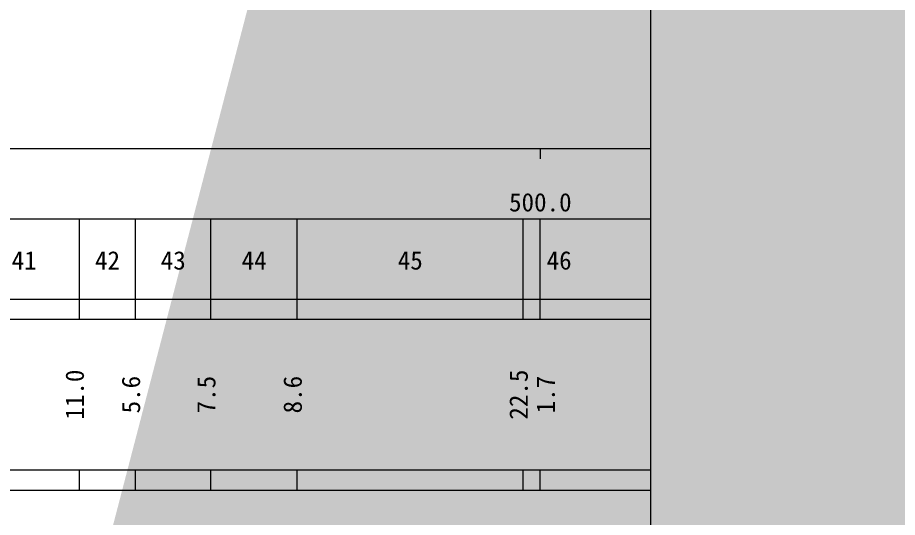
# Model space of a CAD drawing. Units: millimetres on the paper, enlarged 1000 times. Extents: x -55602354 to 84056675, y -218924267 to 380000.
# Drawn here: x 515950 to 603555, y 168272 to 218052 of the extents above; entities that cross this region are included whole.
import ezdxf
from ezdxf.enums import TextEntityAlignment as Align

# ---------------------------------------------------------------- set-up
doc = ezdxf.new("R2010")
doc.units = ezdxf.units.MM
doc.header["$LTSCALE"] = 1000
doc.layers.add('M-STR-STRC', color=7, linetype='Continuous', lineweight=25)
doc.layers.add('M-TTL-BAND', color=7, linetype='Continuous', lineweight=25)
doc.styles.add('ＭＳ ゴシック', font='')
doc.styles.get('ＭＳ ゴシック').set_extended_font_data('MS Gothic')

msp = doc.modelspace()

# ---------------------------------------------------------------- hatches: boundary and pattern name
at = {"layer": 'M-STR-STRC'}
msp.add_hatch(color=256, dxfattribs=at).paths.add_polyline_path([(-55594916, -215317041, 1), (-55594610, -215317070, 1), (-55594305, -215317098, 1), (-55580797, -215307366, 0.41421), (-55580889, -215307431, 0.41421), (-55580745, -215307064, 0.41421), (-55580837, -215307129, 0.41421), (-55580692, -215306761, 0.41421), (-55580785, -215306827, 0.41421), (-55566345, -215305448, 1), (-55566384, -215305752, 1), (-55566423, -215306056, 1), (-55597548, -215332337, 0.41421), (-55597635, -215332409, 0.41421), (-55597517, -215332032, 0.41421), (-55597604, -215332103, 0.41421), (-55597486, -215331727, 0.41421), (-55597573, -215331798, 0.41421), (-55585677, -215342470, 0.41421), (-55585743, -215342562, 0.41421), (-55585726, -215342167, 0.41421), (-55585792, -215342259, 0.41421), (-55585774, -215341865, 0.41421), (-55585841, -215341956, 0.41421), (-55571762, -215344566, 1), (-55571732, -215344261, 1), (-55571703, -215343956, 1), (-55559075, -215335789, 1), (-55559380, -215335758, 1), (-55559685, -215335727, 1), (-55555688, -215322973, 1), (-55555727, -215323277, 1), (-55555767, -215323581, 1), (-55393271, -215354691, 1), (-55393233, -215354387, 1), (-55393196, -215354083, 1), (-55410449, -215351682, 1), (-55410411, -215351378, 1), (-55410374, -215351073, 1), (-55407336, -215338454, 1), (-55407557, -215338427, 1), (-55407777, -215338399, 1), (-55271677, -215370690, 1), (-55271982, -215370659, 1), (-55272287, -215370628, 1), (-55266346, -215358322, 1), (-55266377, -215358627, 1), (-55266407, -215358932, 1), (-55289179, -215367259, 1), (-55289140, -215366955, 1), (-55289100, -215366651, 1), (571140, 349427, -0.39598), (571140, 349427), (571140, 348155), (571851, 348154), (573112, 350484, 0.38568), (573112, 350484)])

# ---------------------------------------------------------------- linework, layer by layer
at = {"layer": 'M-TTL-BAND'}
for p, q in [((579000, 20000), (579000, 370000)), ((40000, 205000), (579000, 205000)), ((568000, 205000), (568000, 204000)), ((68000, 198000), (579000, 198000)), ((522100, 188000), (522100, 198000)), ((527700, 188000), (527700, 198000)), ((535200, 188000), (535200, 198000)), ((543800, 188000), (543800, 198000)), ((566300, 188000), (566300, 198000)), ((568000, 188000), (568000, 198000)), ((40000, 190000), (579000, 190000)), ((40000, 188000), (579000, 188000)), ((40000, 173000), (579000, 173000)), ((522100, 171000), (522100, 173000)), ((527700, 171000), (527700, 173000)), ((535200, 171000), (535200, 173000)), ((543800, 171000), (543800, 173000)), ((566300, 171000), (566300, 173000)), ((568000, 171000), (568000, 173000)), ((40000, 171000), (579000, 171000))]:
    msp.add_line(p, q, dxfattribs=at)

# ---------------------------------------------------------------- texts
at = {"layer": 'M-TTL-BAND', "style": 'ＭＳ ゴシック'}
for s, p in [('500.0', (568000, 198195)), ('41', (516600, 192405)), ('42', (524900, 192405)), ('43', (531450, 192405)), ('44', (539500, 192405)), ('45', (555050, 192405)), ('46', (569871, 192405))]:
    msp.add_text(s, height=1833, dxfattribs=at).set_placement(p, align=Align.BOTTOM_CENTER)
for s, p in [('11.0', (523100, 180500)), ('5.6', (528700, 180500)), ('7.5', (536200, 180500)), ('8.6', (544800, 180500)), ('22.5', (567300, 180500)), ('1.7', (570000, 180500))]:
    msp.add_text(s, height=1833, rotation=90, dxfattribs=at).set_placement(p, align=Align.BOTTOM_CENTER)

doc.saveas('drawing.dxf')
